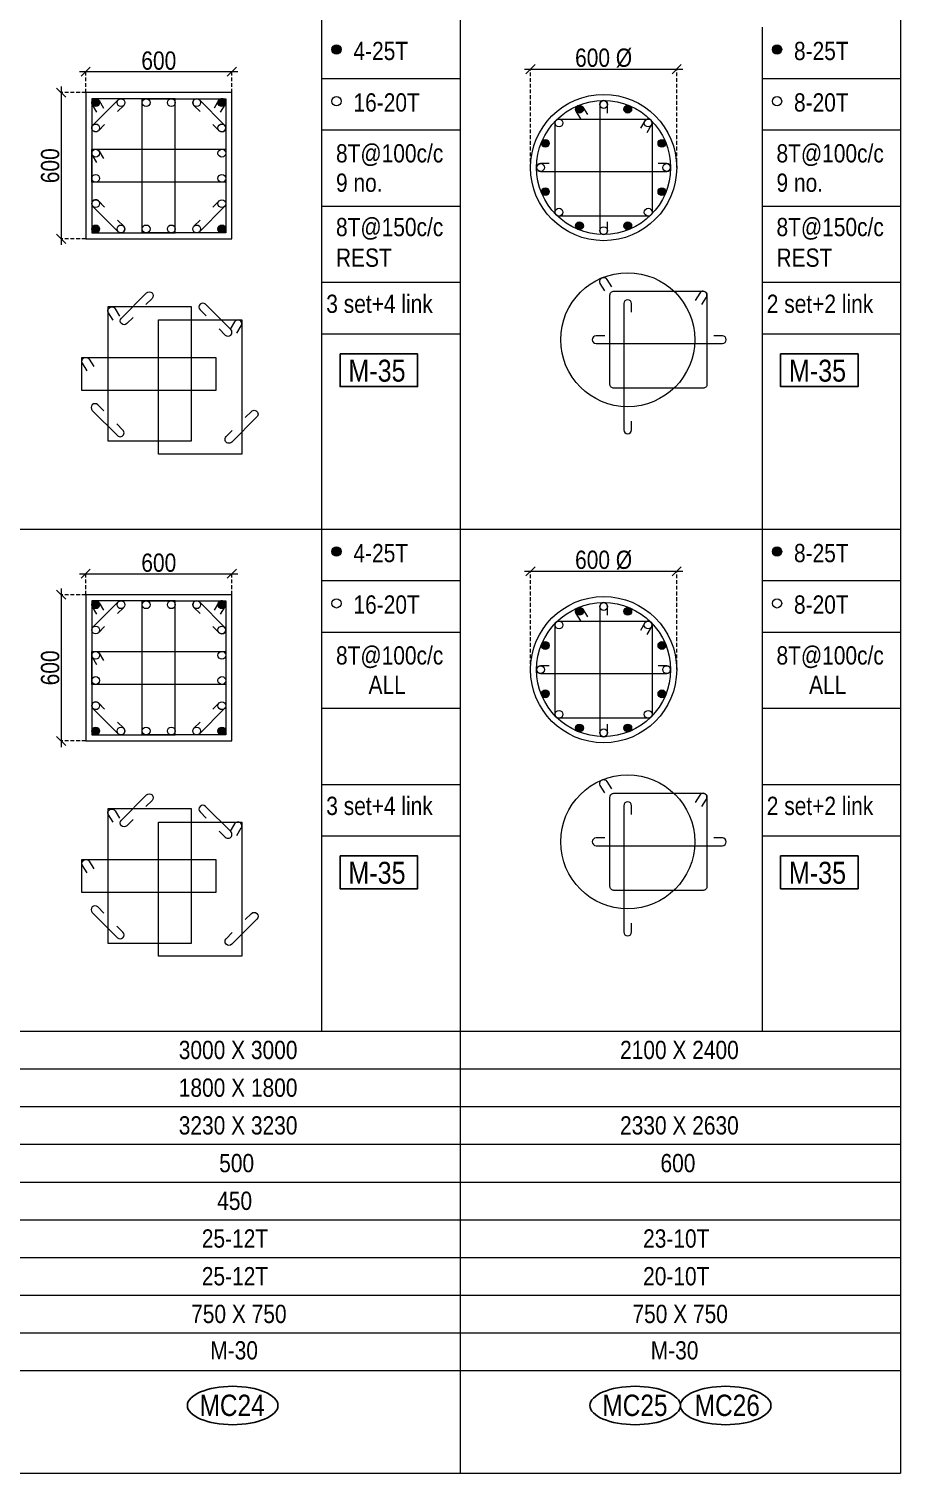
# Model space of a CAD drawing. Header units: millimetres. Extents: x 1112055 to 3390982, y -148532 to 766891.
# Drawn here: x 2201236 to 2215576, y 139386 to 163087 of the extents above; entities that cross this region are included whole.
import ezdxf
from ezdxf.enums import TextEntityAlignment as Align

# ---------------------------------------------------------------- set-up
doc = ezdxf.new("R2010")
doc.units = ezdxf.units.MM
doc.header["$PDMODE"] = 35
doc.header["$PDSIZE"] = -25
doc.linetypes.add('DASHED2', pattern=[0.375, 0.25, -0.125])
doc.linetypes.add('Hidden', pattern=[9.525, 6.35, -3.175])
for name, color, linetype, lineweight in [('B COL. SIZE DIM', 220, 'Continuous', 25), ('B COLSCH', 204, 'Continuous', 20), ('B COLUMN', 1, 'Hidden', 9), ('B STEEL', 34, 'Continuous', 15), ('B TITLE BLOCK', 250, 'Continuous', 0)]:
    doc.layers.add(name, color=color, linetype=linetype, lineweight=lineweight)
doc.layers.add('B TEXT', color=7, linetype='Continuous')
doc.styles.add('dim inside', font='romans.shx', dxfattribs={"width": 0.8, "height": 125})
doc.styles.add('SWINC', font='swissc.ttf')
doc.dimstyles.new('dim inside', dxfattribs={"dimtxt": 125, "dimasz": 100, "dimexe": 0, "dimexo": 0, "dimgap": 10, "dimtad": 0, "dimdec": 0, "dimzin": 0, "dimdsep": 46, "dimtxsty": 'dim inside', "dimblk": 'SMALL', "dimcen": 0.09, "dimadec": 0, "dimazin": 0, "dimtfac": 1, "dimtdec": 0, "dimtofl": 0, "dimtmove": 0, "dimatfit": 3, "dimfxl": 1, "dimtolj": 1, "dimtzin": 0, "dimarcsym": 2})

# ---------------------------------------------------------------- blocks, each defined once
blk = doc.blocks.new('_Oblique')
at = {"color": 0, "linetype": 'ByBlock', "lineweight": -2}
blk.add_line((-0.5, -0.5), (0.5, 0.5), dxfattribs=at)
blk = doc.blocks.new('*D992')
at = {"layer": 'B COL. SIZE DIM', "color": 250, "lineweight": 9, "ltscale": 250, "transparency": 16777216}
blk.add_line((2202070, 154146), (2204670, 154146), dxfattribs=at)
at = {"layer": 'B COL. SIZE DIM', "color": 250, "linetype": 'DASHED2', "lineweight": 9, "ltscale": 250, "transparency": 16777216}
for p, q in [((2202170, 153801), (2202170, 154146)), ((2204570, 153801), (2204570, 154146))]:
    blk.add_line(p, q, dxfattribs=at)
at = {"layer": 'Defpoints', "color": 0, "ltscale": 250, "transparency": 16777216}
for p in [(2204570, 154146), (2202170, 153801), (2204570, 153801)]:
    blk.add_point(p, dxfattribs=at)
at = {"layer": 'B COL. SIZE DIM', "color": 250, "lineweight": 9, "ltscale": 250, "transparency": 16777216, "xscale": 150, "yscale": 150, "zscale": 150, "rotation": 180}
blk.add_blockref('_Oblique', (2202170, 154146), dxfattribs=at)
at = {"layer": 'B COL. SIZE DIM', "color": 250, "lineweight": 9, "ltscale": 250, "transparency": 16777216, "xscale": 150, "yscale": 150, "zscale": 150}
blk.add_blockref('_Oblique', (2204570, 154146), dxfattribs=at)
at = {"layer": 'B COL. SIZE DIM', "color": 6, "ltscale": 250, "transparency": 16777216, "insert": (2203370, 154325), "char_height": 300, "attachment_point": 5, "style": 'SWINC'}
blk.add_mtext('\\A1;600', dxfattribs=at)
blk = doc.blocks.new('*D993')
at = {"layer": 'B COL. SIZE DIM', "color": 250, "lineweight": 9, "ltscale": 250, "transparency": 16777216}
blk.add_line((2201766, 153901), (2201766, 151301), dxfattribs=at)
at = {"layer": 'B COL. SIZE DIM', "color": 250, "linetype": 'DASHED2', "lineweight": 9, "ltscale": 250, "transparency": 16777216}
for p, q in [((2202170, 153801), (2201766, 153801)), ((2202170, 151401), (2201766, 151401))]:
    blk.add_line(p, q, dxfattribs=at)
at = {"layer": 'Defpoints', "color": 0, "ltscale": 250, "transparency": 16777216}
for p in [(2202170, 153801), (2201766, 151401), (2202170, 151401)]:
    blk.add_point(p, dxfattribs=at)
at = {"layer": 'B COL. SIZE DIM', "color": 250, "lineweight": 9, "ltscale": 250, "transparency": 16777216, "xscale": 150, "yscale": 150, "zscale": 150}
for p, rotation in [((2201766, 153801), 90), ((2201766, 151401), 270)]:
    blk.add_blockref('_Oblique', p, dxfattribs=dict(at, rotation=rotation))
at = {"layer": 'B COL. SIZE DIM', "color": 6, "ltscale": 250, "transparency": 16777216, "insert": (2201587, 152601), "char_height": 300, "attachment_point": 5, "rotation": 90, "style": 'SWINC'}
blk.add_mtext('\\A1;600', dxfattribs=at)
blk = doc.blocks.new('*D994')
at = {"layer": 'B COL. SIZE DIM', "color": 250, "lineweight": 9, "ltscale": 250, "transparency": 16777216}
blk.add_line((2202070, 162386), (2204670, 162386), dxfattribs=at)
at = {"layer": 'B COL. SIZE DIM', "color": 250, "linetype": 'DASHED2', "lineweight": 9, "ltscale": 250, "transparency": 16777216}
for p, q in [((2202170, 162041), (2202170, 162386)), ((2204570, 162041), (2204570, 162386))]:
    blk.add_line(p, q, dxfattribs=at)
at = {"layer": 'Defpoints', "color": 0, "ltscale": 250, "transparency": 16777216}
for p in [(2204570, 162386), (2202170, 162041), (2204570, 162041)]:
    blk.add_point(p, dxfattribs=at)
at = {"layer": 'B COL. SIZE DIM', "color": 250, "lineweight": 9, "ltscale": 250, "transparency": 16777216, "xscale": 150, "yscale": 150, "zscale": 150, "rotation": 180}
blk.add_blockref('_Oblique', (2202170, 162386), dxfattribs=at)
at = {"layer": 'B COL. SIZE DIM', "color": 250, "lineweight": 9, "ltscale": 250, "transparency": 16777216, "xscale": 150, "yscale": 150, "zscale": 150}
blk.add_blockref('_Oblique', (2204570, 162386), dxfattribs=at)
at = {"layer": 'B COL. SIZE DIM', "color": 6, "ltscale": 250, "transparency": 16777216, "insert": (2203370, 162565), "char_height": 300, "attachment_point": 5, "style": 'SWINC'}
blk.add_mtext('\\A1;600', dxfattribs=at)
blk = doc.blocks.new('*D995')
at = {"layer": 'B COL. SIZE DIM', "color": 250, "lineweight": 9, "ltscale": 250, "transparency": 16777216}
blk.add_line((2201766, 162141), (2201766, 159541), dxfattribs=at)
at = {"layer": 'B COL. SIZE DIM', "color": 250, "linetype": 'DASHED2', "lineweight": 9, "ltscale": 250, "transparency": 16777216}
for p, q in [((2202170, 162041), (2201766, 162041)), ((2202170, 159641), (2201766, 159641))]:
    blk.add_line(p, q, dxfattribs=at)
at = {"layer": 'Defpoints', "color": 0, "ltscale": 250, "transparency": 16777216}
for p in [(2202170, 162041), (2201766, 159641), (2202170, 159641)]:
    blk.add_point(p, dxfattribs=at)
at = {"layer": 'B COL. SIZE DIM', "color": 250, "lineweight": 9, "ltscale": 250, "transparency": 16777216, "xscale": 150, "yscale": 150, "zscale": 150}
for p, rotation in [((2201766, 162041), 90), ((2201766, 159641), 270)]:
    blk.add_blockref('_Oblique', p, dxfattribs=dict(at, rotation=rotation))
at = {"layer": 'B COL. SIZE DIM', "color": 6, "ltscale": 250, "transparency": 16777216, "insert": (2201587, 160841), "char_height": 300, "attachment_point": 5, "rotation": 90, "style": 'SWINC'}
blk.add_mtext('\\A1;600', dxfattribs=at)
blk = doc.blocks.new('*D1226')
at = {"layer": 'B COL. SIZE DIM', "color": 250, "lineweight": 9, "ltscale": 250, "transparency": 16777216}
blk.add_line((2209374, 154186), (2211974, 154186), dxfattribs=at)
at = {"layer": 'B COL. SIZE DIM', "color": 250, "linetype": 'DASHED2', "lineweight": 9, "ltscale": 250, "transparency": 16777216}
for p, q in [((2209474, 152572), (2209474, 154186)), ((2211874, 152572), (2211874, 154186))]:
    blk.add_line(p, q, dxfattribs=at)
at = {"layer": 'Defpoints', "color": 0, "ltscale": 250, "transparency": 16777216}
for p in [(2211874, 154186), (2209474, 152572), (2211874, 152572)]:
    blk.add_point(p, dxfattribs=at)
at = {"layer": 'B COL. SIZE DIM', "color": 250, "lineweight": 9, "ltscale": 250, "transparency": 16777216, "xscale": 150, "yscale": 150, "zscale": 150, "rotation": 180}
blk.add_blockref('_Oblique', (2209474, 154186), dxfattribs=at)
at = {"layer": 'B COL. SIZE DIM', "color": 250, "lineweight": 9, "ltscale": 250, "transparency": 16777216, "xscale": 150, "yscale": 150, "zscale": 150}
blk.add_blockref('_Oblique', (2211874, 154186), dxfattribs=at)
at = {"layer": 'B COL. SIZE DIM', "color": 6, "ltscale": 250, "transparency": 16777216, "insert": (2210674, 154369), "char_height": 300, "attachment_point": 5, "style": 'SWINC'}
blk.add_mtext('\\A1;600 %%C', dxfattribs=at)
blk = doc.blocks.new('*D1227')
at = {"layer": 'B COL. SIZE DIM', "color": 250, "lineweight": 9, "ltscale": 250, "transparency": 16777216}
blk.add_line((2209374, 162426), (2211974, 162426), dxfattribs=at)
at = {"layer": 'B COL. SIZE DIM', "color": 250, "linetype": 'DASHED2', "lineweight": 9, "ltscale": 250, "transparency": 16777216}
for p, q in [((2209474, 160811), (2209474, 162426)), ((2211874, 160811), (2211874, 162426))]:
    blk.add_line(p, q, dxfattribs=at)
at = {"layer": 'Defpoints', "color": 0, "ltscale": 250, "transparency": 16777216}
for p in [(2211874, 162426), (2209474, 160811), (2211874, 160811)]:
    blk.add_point(p, dxfattribs=at)
at = {"layer": 'B COL. SIZE DIM', "color": 250, "lineweight": 9, "ltscale": 250, "transparency": 16777216, "xscale": 150, "yscale": 150, "zscale": 150, "rotation": 180}
blk.add_blockref('_Oblique', (2209474, 162426), dxfattribs=at)
at = {"layer": 'B COL. SIZE DIM', "color": 250, "lineweight": 9, "ltscale": 250, "transparency": 16777216, "xscale": 150, "yscale": 150, "zscale": 150}
blk.add_blockref('_Oblique', (2211874, 162426), dxfattribs=at)
at = {"layer": 'B COL. SIZE DIM', "color": 6, "ltscale": 250, "transparency": 16777216, "insert": (2210674, 162609), "char_height": 300, "attachment_point": 5, "style": 'SWINC'}
blk.add_mtext('\\A1;600 %%C', dxfattribs=at)

msp = doc.modelspace()

# ---------------------------------------------------------------- hatches: boundary and pattern name
at = {"layer": 'B STEEL', "lineweight": 9, "ltscale": 0.5}
h = msp.add_hatch(color=34, dxfattribs=at)
edge = h.paths.add_edge_path()
edge.add_arc((2206288.2, 162749.8), 76.8, 0, 360)
h = msp.add_hatch(color=34, dxfattribs=at)
edge = h.paths.add_edge_path()
edge.add_arc((2213521.7, 162749.8), 76.8, 0, 360)
h = msp.add_hatch(color=34, dxfattribs=at)
edge = h.paths.add_edge_path()
edge.add_arc((2202333.8, 161876.6), 64, 0, 360)
h = msp.add_hatch(color=34, dxfattribs=at)
edge = h.paths.add_edge_path()
edge.add_arc((2204405.8, 161876.6), 64, 180, 540, ccw=False)
at = {"layer": 'B STEEL', "lineweight": 30}
h = msp.add_hatch(color=34, dxfattribs=at)
edge = h.paths.add_edge_path()
edge.add_arc((2210277.9, 161768.6), 64, -180, 180, ccw=False)
h = msp.add_hatch(color=34, dxfattribs=at)
edge = h.paths.add_edge_path()
edge.add_arc((2211070.8, 161768.6), 64, 0, 360)
h = msp.add_hatch(color=34, dxfattribs=at)
edge = h.paths.add_edge_path()
edge.add_arc((2209717.3, 161207.9), 64, -180, 180, ccw=False)
h = msp.add_hatch(color=34, dxfattribs=at)
edge = h.paths.add_edge_path()
edge.add_arc((2211631.5, 161207.9), 64, 0, 360)
h = msp.add_hatch(color=34, dxfattribs=at)
edge = h.paths.add_edge_path()
edge.add_arc((2209717.3, 160415), 64, 180, 540)
h = msp.add_hatch(color=34, dxfattribs=at)
edge = h.paths.add_edge_path()
edge.add_arc((2211631.5, 160415), 64, 0, 360, ccw=False)
at = {"layer": 'B STEEL', "lineweight": 9, "ltscale": 0.5}
h = msp.add_hatch(color=34, dxfattribs=at)
edge = h.paths.add_edge_path()
edge.add_arc((2202333.8, 159804.6), 64, 0, 360, ccw=False)
h = msp.add_hatch(color=34, dxfattribs=at)
edge = h.paths.add_edge_path()
edge.add_arc((2204405.8, 159804.6), 64, -180, 180)
at = {"layer": 'B STEEL', "lineweight": 30}
h = msp.add_hatch(color=34, dxfattribs=at)
edge = h.paths.add_edge_path()
edge.add_arc((2210277.9, 159854.3), 64, 180, 540)
h = msp.add_hatch(color=34, dxfattribs=at)
edge = h.paths.add_edge_path()
edge.add_arc((2211070.8, 159854.3), 64, 0, 360, ccw=False)
at = {"layer": 'B STEEL', "lineweight": 9, "ltscale": 0.5}
h = msp.add_hatch(color=34, dxfattribs=at)
edge = h.paths.add_edge_path()
edge.add_arc((2206288.2, 154509.9), 76.8, 0, 360)
h = msp.add_hatch(color=34, dxfattribs=at)
edge = h.paths.add_edge_path()
edge.add_arc((2213521.7, 154509.9), 76.8, 0, 360)
h = msp.add_hatch(color=34, dxfattribs=at)
edge = h.paths.add_edge_path()
edge.add_arc((2202333.8, 153636.7), 64, 0, 360)
h = msp.add_hatch(color=34, dxfattribs=at)
edge = h.paths.add_edge_path()
edge.add_arc((2204405.8, 153636.7), 64, 180, 540, ccw=False)
at = {"layer": 'B STEEL', "lineweight": 30}
h = msp.add_hatch(color=34, dxfattribs=at)
edge = h.paths.add_edge_path()
edge.add_arc((2210277.9, 153528.7), 64, -180, 180, ccw=False)
h = msp.add_hatch(color=34, dxfattribs=at)
edge = h.paths.add_edge_path()
edge.add_arc((2211070.8, 153528.7), 64, 0, 360)
h = msp.add_hatch(color=34, dxfattribs=at)
edge = h.paths.add_edge_path()
edge.add_arc((2209717.3, 152968.1), 64, -180, 180, ccw=False)
h = msp.add_hatch(color=34, dxfattribs=at)
edge = h.paths.add_edge_path()
edge.add_arc((2211631.5, 152968.1), 64, 0, 360)
h = msp.add_hatch(color=34, dxfattribs=at)
edge = h.paths.add_edge_path()
edge.add_arc((2209717.3, 152175.2), 64, 180, 540)
h = msp.add_hatch(color=34, dxfattribs=at)
edge = h.paths.add_edge_path()
edge.add_arc((2211631.5, 152175.2), 64, 0, 360, ccw=False)
at = {"layer": 'B STEEL', "lineweight": 9, "ltscale": 0.5}
h = msp.add_hatch(color=34, dxfattribs=at)
edge = h.paths.add_edge_path()
edge.add_arc((2202333.8, 151564.8), 64, 0, 360, ccw=False)
h = msp.add_hatch(color=34, dxfattribs=at)
edge = h.paths.add_edge_path()
edge.add_arc((2204405.8, 151564.8), 64, -180, 180)
at = {"layer": 'B STEEL', "lineweight": 30}
h = msp.add_hatch(color=34, dxfattribs=at)
edge = h.paths.add_edge_path()
edge.add_arc((2210277.9, 151614.5), 64, 180, 540)
h = msp.add_hatch(color=34, dxfattribs=at)
edge = h.paths.add_edge_path()
edge.add_arc((2211070.8, 151614.5), 64, 0, 360, ccw=False)

# ---------------------------------------------------------------- linework, layer by layer
at = {"layer": 'B COLSCH', "color": 250, "lineweight": 0}
for p, q in [((2215549.8, 197396.5), (2215549.8, 139385.8)), ((2206041.9, 196077.4), (2206041.9, 146638.4)), ((2208316.3, 196077.4), (2208316.3, 139385.8)), ((2213275.4, 163118.1), (2213275.4, 146638.4)), ((2206041.9, 162273.1), (2208316.3, 162273.1)), ((2213275.4, 162273.1), (2215549.8, 162273.1)), ((2206041.9, 161428.1), (2208316.3, 161428.1)), ((2213275.4, 161428.1), (2215549.8, 161428.1)), ((2206041.9, 160178.3), (2208316.3, 160178.3)), ((2213275.4, 160178.3), (2215549.8, 160178.3)), ((2206041.9, 158928.5), (2208316.3, 158928.5)), ((2213275.4, 158928.5), (2215549.8, 158928.5)), ((2206041.9, 158083.5), (2208316.3, 158083.5)), ((2213275.4, 158083.5), (2215549.8, 158083.5)), ((2087919, 154878.2), (2215549.8, 154878.2)), ((2206041.9, 154033.2), (2208316.3, 154033.2)), ((2213275.4, 154033.2), (2215549.8, 154033.2)), ((2206041.9, 153188.2), (2208316.3, 153188.2)), ((2213275.4, 153188.2), (2215549.8, 153188.2)), ((2206041.9, 151938.5), (2208316.3, 151938.5)), ((2213275.4, 151938.5), (2215549.8, 151938.5)), ((2206041.9, 150688.7), (2208316.3, 150688.7)), ((2213275.4, 150688.7), (2215549.8, 150688.7)), ((2206041.9, 149843.7), (2208316.3, 149843.7)), ((2213275.4, 149843.7), (2215549.8, 149843.7)), ((2087919, 146638.4), (2215549.8, 146638.4)), ((2193849.2, 146019.5), (2215549.8, 146019.5)), ((2193849.2, 145400.7), (2215549.8, 145400.7)), ((2193849.2, 144781.8), (2215549.8, 144781.8)), ((2193849.2, 144162.9), (2215549.8, 144162.9)), ((2193849.2, 143544.1), (2215549.8, 143544.1)), ((2193849.2, 142925.2), (2215549.8, 142925.2)), ((2193849.2, 142306.3), (2215549.8, 142306.3)), ((2087919, 141687.5), (2215549.8, 141687.5)), ((2087919, 141068.6), (2215549.8, 141068.6)), ((2087919, 139385.8), (2215549.8, 139385.8))]:
    msp.add_line(p, q, dxfattribs=at)
at = {"layer": 'B COLUMN', "color": 1, "linetype": 'ByBlock', "lineweight": 20}
for points in [[(2202169.8, 159640.6), (2204569.8, 159640.6), (2204569.8, 162040.6), (2202169.8, 162040.6)], [(2202169.8, 151400.8), (2204569.8, 151400.8), (2204569.8, 153800.8), (2202169.8, 153800.8)]]:
    msp.add_lwpolyline(points, close=True, dxfattribs=at)
for centre in [(2210674.4, 160811.5), (2210674.4, 152571.6)]:
    msp.add_circle(centre, 1200, dxfattribs=at)
at = {"layer": 'B STEEL', "color": 34, "lineweight": 9, "ltscale": 0.5}
for points in [[(2202269.8, 159740.6), (2203641, 159740.6), (2203641, 161940.6), (2202269.8, 161940.6)], [(2204469.8, 159740.6), (2203098.6, 159740.6), (2203098.6, 161940.6), (2204469.8, 161940.6)], [(2202269.8, 161111.8), (2204469.8, 161111.8), (2204469.8, 160569.4), (2202269.8, 160569.4)], [(2202533.8, 156325), (2203905, 156325), (2203905, 158525), (2202533.8, 158525)], [(2204733.8, 156110.4), (2203362.6, 156110.4), (2203362.6, 158310.4), (2204733.8, 158310.4)], [(2202107.9, 157696.2), (2204307.9, 157696.2), (2204307.9, 157153.8), (2202107.9, 157153.8)], [(2202269.8, 151500.8), (2203641, 151500.8), (2203641, 153700.8), (2202269.8, 153700.8)], [(2204469.8, 151500.8), (2203098.6, 151500.8), (2203098.6, 153700.8), (2204469.8, 153700.8)], [(2202269.8, 152872), (2204469.8, 152872), (2204469.8, 152329.5), (2202269.8, 152329.5)], [(2202533.8, 148085.2), (2203905, 148085.2), (2203905, 150285.2), (2202533.8, 150285.2)], [(2204733.8, 147870.6), (2203362.6, 147870.6), (2203362.6, 150070.6), (2204733.8, 150070.6)], [(2202107.9, 149456.4), (2204307.9, 149456.4), (2204307.9, 148914), (2202107.9, 148914)]]:
    msp.add_lwpolyline(points, close=True, dxfattribs=at)
for points in [[(2202354.1, 161721.5), (2202279.3, 161843, -1), (2202388.3, 161910.1), (2202463.1, 161788.7)], [(2202480, 161517.8), (2202379.1, 161416.9, -1), (2202288.5, 161507.5), (2202702.9, 161921.8, -1), (2202793.5, 161831.3), (2202692.6, 161730.4)], [(2204259.6, 161517.8), (2204360.5, 161416.9, 1), (2204451, 161507.5), (2204036.7, 161921.8, 1), (2203946.1, 161831.3), (2204047, 161730.4)], [(2204385.5, 161721.5), (2204460.3, 161843, 1), (2204351.3, 161910.1), (2204276.5, 161788.7)], [(2210738.4, 161704.8), (2210738.4, 161847.4, 1), (2210610.4, 161847.4), (2210610.4, 159775.5, 1), (2210738.4, 159775.5), (2210738.4, 159918.1)], [(2210298.2, 161613.5), (2210223.4, 161735, -1), (2210332.4, 161802.1), (2210407.2, 161680.6)], [(2211386.7, 161389), (2211461.4, 161510.4, 1), (2211352.4, 161577.6), (2211277.6, 161456.1)], [(2202354.1, 160892.8), (2202279.3, 161014.2, -1), (2202388.3, 161081.4), (2202463.1, 160959.9)], [(2209781, 160875.5), (2209638.4, 160875.5, 1), (2209638.4, 160747.4), (2211710.4, 160747.4, 1), (2211710.4, 160875.5), (2211567.7, 160875.5)], [(2202480, 160163.4), (2202379.1, 160264.3, 1), (2202288.5, 160173.7), (2202702.9, 159759.4, 1), (2202793.5, 159849.9), (2202692.6, 159950.8)], [(2204259.6, 160163.4), (2204360.5, 160264.3, -1), (2204451, 160173.7), (2204036.7, 159759.4, -1), (2203946.1, 159849.9), (2204047, 159950.8)], [(2210693.7, 158788.4), (2210619, 158909.8, -1), (2210728, 158976.9), (2210802.8, 158855.5)], [(2202946.9, 158350.4), (2202846, 158249.6, -1), (2202755.5, 158340.1), (2203169.9, 158754.5, -1), (2203260.4, 158664), (2203159.5, 158563.1)], [(2204361.5, 158162.9), (2204462.4, 158062.1, 1), (2204552.9, 158152.6), (2204138.5, 158567, 1), (2204048, 158476.5), (2204148.8, 158375.6)], [(2211134, 158436.1), (2211134, 158578.7, 1), (2211005.9, 158578.7), (2211005.9, 156506.8, 1), (2211134, 156506.8), (2211134, 156649.4)], [(2212287.5, 158563.8), (2212362.3, 158685.3, 1), (2212253.3, 158752.4), (2212178.5, 158630.9)], [(2202618.1, 158306), (2202543.3, 158427.4, -1), (2202652.3, 158494.6), (2202727.1, 158373.1)], [(2204649.5, 158091.4), (2204724.3, 158212.9, 1), (2204615.3, 158280), (2204540.5, 158158.5)], [(2210694.9, 158050.3), (2210552.2, 158050.3, 1), (2210552.2, 157922.3), (2212624.2, 157922.3, 1), (2212624.2, 158050.3), (2212481.5, 158050.3)], [(2202192.1, 157477.2), (2202117.4, 157598.7, -1), (2202226.4, 157665.8), (2202301.2, 157544.3)], [(2202467.8, 156816.8), (2202366.9, 156917.7, 1), (2202276.4, 156827.1), (2202690.8, 156412.7, 1), (2202781.3, 156503.3), (2202680.4, 156604.1)], [(2204790.1, 156708.9), (2204890.9, 156809.8, -1), (2204981.5, 156719.2), (2204567.1, 156304.8, -1), (2204476.5, 156395.4), (2204577.4, 156496.2)], [(2202354.1, 153481.7), (2202279.3, 153603.2, -1), (2202388.3, 153670.3), (2202463.1, 153548.8)], [(2202480, 153277.9), (2202379.1, 153177.1, -1), (2202288.5, 153267.6), (2202702.9, 153682, -1), (2202793.5, 153591.5), (2202692.6, 153490.6)], [(2204259.6, 153277.9), (2204360.5, 153177.1, 1), (2204451, 153267.6), (2204036.7, 153682, 1), (2203946.1, 153591.5), (2204047, 153490.6)], [(2204385.5, 153481.7), (2204460.3, 153603.2, 1), (2204351.3, 153670.3), (2204276.5, 153548.8)], [(2210298.2, 153373.7), (2210223.4, 153495.2, -1), (2210332.4, 153562.3), (2210407.2, 153440.8)], [(2210738.4, 153464.9), (2210738.4, 153607.6, 1), (2210610.4, 153607.6), (2210610.4, 151535.6, 1), (2210738.4, 151535.6), (2210738.4, 151678.3)], [(2211386.7, 153149.1), (2211461.4, 153270.6, 1), (2211352.4, 153337.7), (2211277.6, 153216.2)], [(2202354.1, 152652.9), (2202279.3, 152774.4, -1), (2202388.3, 152841.5), (2202463.1, 152720)], [(2209781, 152635.6), (2209638.4, 152635.6, 1), (2209638.4, 152507.6), (2211710.4, 152507.6, 1), (2211710.4, 152635.6), (2211567.7, 152635.6)], [(2202480, 151923.6), (2202379.1, 152024.4, 1), (2202288.5, 151933.9), (2202702.9, 151519.5, 1), (2202793.5, 151610), (2202692.6, 151710.9)], [(2204259.6, 151923.6), (2204360.5, 152024.4, -1), (2204451, 151933.9), (2204036.7, 151519.5, -1), (2203946.1, 151610), (2204047, 151710.9)], [(2210693.7, 150548.5), (2210619, 150670, -1), (2210728, 150737.1), (2210802.8, 150615.6)], [(2202946.9, 150110.6), (2202846, 150009.7, -1), (2202755.5, 150100.3), (2203169.9, 150514.7, -1), (2203260.4, 150424.1), (2203159.5, 150323.3)], [(2212287.5, 150323.9), (2212362.3, 150445.4, 1), (2212253.3, 150512.5), (2212178.5, 150391)], [(2202618.1, 150066.1), (2202543.3, 150187.6, -1), (2202652.3, 150254.7), (2202727.1, 150133.2)], [(2204361.5, 149923.1), (2204462.4, 149822.2, 1), (2204552.9, 149912.8), (2204138.5, 150327.2, 1), (2204048, 150236.6), (2204148.8, 150135.7)], [(2211134, 150196.2), (2211134, 150338.9, 1), (2211005.9, 150338.9), (2211005.9, 148266.9, 1), (2211134, 148266.9), (2211134, 148409.6)], [(2204649.5, 149851.5), (2204724.3, 149973, 1), (2204615.3, 150040.1), (2204540.5, 149918.6)], [(2210694.9, 149810.4), (2210552.2, 149810.4, 1), (2210552.2, 149682.4), (2212624.2, 149682.4, 1), (2212624.2, 149810.4), (2212481.5, 149810.4)], [(2202192.1, 149237.3), (2202117.4, 149358.8, -1), (2202226.4, 149425.9), (2202301.2, 149304.4)], [(2202467.8, 148577), (2202366.9, 148677.8, 1), (2202276.4, 148587.3), (2202690.8, 148172.9, 1), (2202781.3, 148263.4), (2202680.4, 148364.3)], [(2204790.1, 148469), (2204890.9, 148569.9, -1), (2204981.5, 148479.4), (2204567.1, 148065, -1), (2204476.5, 148155.5), (2204577.4, 148256.4)]]:
    msp.add_lwpolyline(points, format="xyb", dxfattribs=at)
for points in [[(2209941.8, 161608), (2211406.9, 161608, -0.4142136), (2211470.9, 161544), (2211470.9, 160078.9, -0.4142136), (2211406.9, 160014.9), (2209941.8, 160014.9, -0.4142136), (2209877.8, 160078.9), (2209877.8, 161544, -0.4142136)], [(2210842.7, 158782.8), (2212307.8, 158782.8, -0.4142136), (2212371.8, 158718.8), (2212371.8, 157253.7, -0.4142136), (2212307.8, 157189.7), (2210842.7, 157189.7, -0.4142136), (2210778.7, 157253.7), (2210778.7, 158718.8, -0.4142136)], [(2209941.8, 153368.2), (2211406.9, 153368.2, -0.4142136), (2211470.9, 153304.2), (2211470.9, 151839.1, -0.4142136), (2211406.9, 151775), (2209941.8, 151775, -0.4142136), (2209877.8, 151839.1), (2209877.8, 153304.2, -0.4142136)], [(2210842.7, 150543), (2212307.8, 150543, -0.4142136), (2212371.8, 150479), (2212371.8, 149013.9, -0.4142136), (2212307.8, 148949.9), (2210842.7, 148949.9, -0.4142136), (2210778.7, 149013.9), (2210778.7, 150479, -0.4142136)]]:
    msp.add_lwpolyline(points, format="xyb", close=True, dxfattribs=at)
for centre, radius in [((2206288.2, 162749.8), 76.8), ((2213521.7, 162749.8), 76.8), ((2202333.8, 161876.6), 64), ((2202748.2, 161876.6), 64), ((2203162.6, 161876.6), 64), ((2203577, 161876.6), 64), ((2203991.4, 161876.6), 64), ((2204405.8, 161876.6), 64), ((2206288.2, 161899.5), 76.8), ((2210674.4, 160811.5), 1100), ((2210674.4, 161847.4), 64), ((2213521.7, 161899.5), 76.8), ((2210277.9, 161768.6), 64), ((2211070.8, 161768.6), 64), ((2202333.8, 161462.2), 64), ((2204405.8, 161462.2), 64), ((2209941.8, 161544), 64), ((2211406.9, 161544), 64), ((2209717.3, 161207.9), 64), ((2211631.5, 161207.9), 64), ((2202333.8, 161047.8), 64), ((2204405.8, 161047.8), 64), ((2202333.8, 160633.4), 64), ((2204405.8, 160633.4), 64), ((2209638.4, 160811.5), 64), ((2211710.4, 160811.5), 64), ((2209717.3, 160415), 64), ((2211631.5, 160415), 64), ((2202333.8, 160219), 64), ((2204405.8, 160219), 64), ((2209941.8, 160078.9), 64), ((2211406.9, 160078.9), 64), ((2202333.8, 159804.6), 64), ((2202748.2, 159804.6), 64), ((2203162.6, 159804.6), 64), ((2203577, 159804.6), 64), ((2203991.4, 159804.6), 64), ((2204405.8, 159804.6), 64), ((2210277.9, 159854.3), 64), ((2210674.4, 159775.5), 64), ((2211070.8, 159854.3), 64), ((2211069.9, 157986.3), 1100), ((2206288.2, 154509.9), 76.8), ((2213521.7, 154509.9), 76.8), ((2202333.8, 153636.7), 64), ((2202748.2, 153636.7), 64), ((2203162.6, 153636.7), 64), ((2203577, 153636.7), 64), ((2203991.4, 153636.7), 64), ((2204405.8, 153636.7), 64), ((2206288.2, 153659.6), 76.8), ((2210674.4, 152571.6), 1100), ((2210277.9, 153528.7), 64), ((2210674.4, 153607.6), 64), ((2211070.8, 153528.7), 64), ((2213521.7, 153659.6), 76.8), ((2209941.8, 153304.2), 64), ((2211406.9, 153304.2), 64), ((2202333.8, 153222.3), 64), ((2204405.8, 153222.3), 64), ((2209717.3, 152968.1), 64), ((2211631.5, 152968.1), 64), ((2202333.8, 152808), 64), ((2204405.8, 152808), 64), ((2202333.8, 152393.6), 64), ((2204405.8, 152393.6), 64), ((2209638.4, 152571.6), 64), ((2211710.4, 152571.6), 64), ((2209717.3, 152175.2), 64), ((2211631.5, 152175.2), 64), ((2202333.8, 151979.2), 64), ((2204405.8, 151979.2), 64), ((2209941.8, 151839.1), 64), ((2211406.9, 151839.1), 64), ((2202333.8, 151564.8), 64), ((2202748.2, 151564.8), 64), ((2203162.6, 151564.8), 64), ((2203577, 151564.8), 64), ((2203991.4, 151564.8), 64), ((2204405.8, 151564.8), 64), ((2210277.9, 151614.5), 64), ((2210674.4, 151535.6), 64), ((2211070.8, 151614.5), 64), ((2211069.9, 149746.4), 1100)]:
    msp.add_circle(centre, radius, dxfattribs=at)
at = {"layer": 'B TEXT', "color": 1}
for points in [[(2206345.5, 157754.5), (2207620.1, 157754.5), (2207620.1, 157216.5), (2206345.5, 157216.5)], [(2213579.1, 157754.5), (2214853.7, 157754.5), (2214853.7, 157216.5), (2213579.1, 157216.5)], [(2206345.5, 149514.7), (2207620.1, 149514.7), (2207620.1, 148976.7), (2206345.5, 148976.7)], [(2213579.1, 149514.7), (2214853.7, 149514.7), (2214853.7, 148976.7), (2213579.1, 148976.7)]]:
    msp.add_lwpolyline(points, close=True, dxfattribs=at)
at = {"layer": 'B TEXT', "color": 250}
for centre in [(2204582.7, 140495.5), (2211192.2, 140495.5), (2212679, 140495.5)]:
    msp.add_ellipse(centre, major_axis=(743.4, 0), ratio=0.4237999, dxfattribs=at)

# ---------------------------------------------------------------- texts
at = {"layer": 'B TEXT', "style": 'SWINC'}
for s, p in [('4-25T', (2206566.7, 162575.2)), ('8-25T', (2213800.2, 162575.2)), ('16-20T', (2206566.7, 161730.2)), ('8-20T', (2213800.2, 161730.2)), ('8T@100c/c', (2206279.7, 160895.4)), ('8T@100c/c', (2213513.3, 160895.4)), ('9 no.', (2206279.7, 160413.6)), ('9 no.', (2213513.3, 160413.6)), ('8T@150c/c', (2206279.7, 159685.5)), ('8T@150c/c', (2213513.3, 159685.5)), ('REST', (2206279.7, 159183.1)), ('REST', (2213513.3, 159183.1)), ('3 set+4 link', (2206120.1, 158426.1)), ('2 set+2 link', (2213353.6, 158426.1)), ('4-25T', (2206566.7, 154335.4)), ('8-25T', (2213800.2, 154335.4)), ('16-20T', (2206566.7, 153490.4)), ('8-20T', (2213800.2, 153490.4)), ('8T@100c/c', (2206279.7, 152655.5)), ('8T@100c/c', (2213513.3, 152655.5)), ('ALL', (2206814.5, 152173.7)), ('ALL', (2214048, 152173.7)), ('3 set+4 link', (2206120.1, 150186.2)), ('2 set+2 link', (2213353.6, 150186.2))]:
    msp.add_text(s, height=300, dxfattribs=at).set_placement(p)
at = {"layer": 'B TEXT', "color": 1, "style": 'SWINC'}
for p in [(2206482.9, 157190), (2213716.5, 157190), (2206482.9, 148950.1), (2213716.5, 148950.1)]:
    msp.add_text('M-35', height=360, dxfattribs=at).set_placement(p, align=Align.BOTTOM_LEFT)
at = {"layer": 'B TEXT', "style": 'SWINC'}
for s, p in [('3000 X 3000', (2203697.8, 146090.3)), ('2100 X 2400', (2210944.3, 146090.3)), ('1800 X 1800', (2203697.8, 145471.4)), ('3230 X 3230', (2203697.8, 144852.6)), ('2330 X 2630', (2210944.3, 144852.6)), ('500', (2204361.7, 144233.7)), ('600', (2211608.1, 144233.7)), ('450', (2204328.6, 143614.8)), ('25-12T', (2204076.4, 142996)), ('23-10T', (2211322.9, 142996)), ('25-12T', (2204076.4, 142377.1)), ('20-10T', (2211322.9, 142377.1)), ('750 X 750', (2203901.3, 141758.2)), ('750 X 750', (2211147.8, 141758.2)), ('M-30', (2204214.8, 141160.9)), ('M-30', (2211448.3, 141160.9))]:
    msp.add_text(s, height=300, dxfattribs=at).set_placement(p, align=Align.BOTTOM_LEFT)
at = {"layer": 'B TEXT', "color": 6, "style": 'SWINC'}
for s, p in [('MC24', (2204039.5, 140323.4)), ('MC25', (2210654.4, 140323.4)), ('MC26', (2212170.7, 140323.4))]:
    msp.add_text(s, height=350, dxfattribs=at).set_placement(p)
at = {"layer": 'B TITLE BLOCK', "color": 251, "attachment_point": 2, "style": 'SWINC'}
for width, heights, insert, char_height in [(582591.087, [81948.1], (2303667.7, 156603.8), 222.806), (758153.186, [106642.9], (2454574, 147468), 289.947)]:
    msp.add_mtext_dynamic_manual_height_columns('\\pxsm1,qj;{\\fBankGothic Lt BT|b0|i0|c0|p34;BHOOMI\\P\\ps*,q*;\\fGost|b0|i0|c0|p2;\\H0.8x;- CONSULTANTS -\\C1; }', width=width, gutter_width=0, heights=heights, dxfattribs=dict(at, insert=insert, char_height=char_height))

# ---------------------------------------------------------------- dimensions: what is measured, and where the dimension line sits
at = {"layer": 'B COL. SIZE DIM', "color": 250, "ltscale": 250}
for base, p1, p2, picture, middle in [((2211874.4, 162425.8), (2209474.4, 160811.5), (2211874.4, 160811.5), '*D1227', (2210674.4, 162609.2)), ((2211874.4, 154186), (2209474.4, 152571.6), (2211874.4, 152571.6), '*D1226', (2210674.4, 154369.4))]:
    dim = msp.add_linear_dim(base=base, p1=p1, p2=p2, text='<> %%C', dimstyle='dim inside', override={"dimtxt": 300, "dimasz": 150, "dimgap": 25, "dimtad": 3, "dimlfac": 0.25, "dimtxsty": 'SWINC', "dimblk1": 'Oblique', "dimblk2": 'Oblique', "dimsah": 1, "dimdle": 100, "dimclrd": 250, "dimclre": 250, "dimclrt": 6, "dimfxl": 1000, "dimlwd": 9, "dimlwe": 9}, dxfattribs=at)
    dim.commit()
    dim.dimension.update_dxf_attribs({"geometry": picture, "text_midpoint": middle})
for base, p1, p2, picture, middle in [((2204569.8, 162385.5), (2202169.8, 162040.6), (2204569.8, 162040.6), '*D994', (2203369.8, 162564.5)), ((2204569.8, 154145.7), (2202169.8, 153800.8), (2204569.8, 153800.8), '*D992', (2203369.8, 154324.7))]:
    dim = msp.add_linear_dim(base=base, p1=p1, p2=p2, dimstyle='dim inside', override={"dimtxt": 300, "dimasz": 150, "dimgap": 25, "dimtad": 3, "dimlfac": 0.25, "dimtxsty": 'SWINC', "dimblk1": 'Oblique', "dimblk2": 'Oblique', "dimsah": 1, "dimdle": 100, "dimclrd": 250, "dimclre": 250, "dimclrt": 6, "dimfxl": 1000, "dimlwd": 9, "dimlwe": 9}, dxfattribs=at)
    dim.commit()
    dim.dimension.update_dxf_attribs({"geometry": picture, "text_midpoint": middle})
for base, p1, p2, picture, middle in [((2201765.9, 159640.6), (2202169.8, 162040.6), (2202169.8, 159640.6), '*D995', (2201586.9, 160840.6)), ((2201765.9, 151400.8), (2202169.8, 153800.8), (2202169.8, 151400.8), '*D993', (2201586.9, 152600.8))]:
    dim = msp.add_linear_dim(base=base, p1=p1, p2=p2, angle=90, dimstyle='dim inside', override={"dimtxt": 300, "dimasz": 150, "dimgap": 25, "dimtad": 3, "dimlfac": 0.25, "dimtxsty": 'SWINC', "dimblk1": 'Oblique', "dimblk2": 'Oblique', "dimsah": 1, "dimdle": 100, "dimclrd": 250, "dimclre": 250, "dimclrt": 6, "dimfxl": 1000, "dimlwd": 9, "dimlwe": 9}, dxfattribs=at)
    dim.commit()
    dim.dimension.update_dxf_attribs({"geometry": picture, "text_midpoint": middle})

doc.saveas('drawing.dxf')
